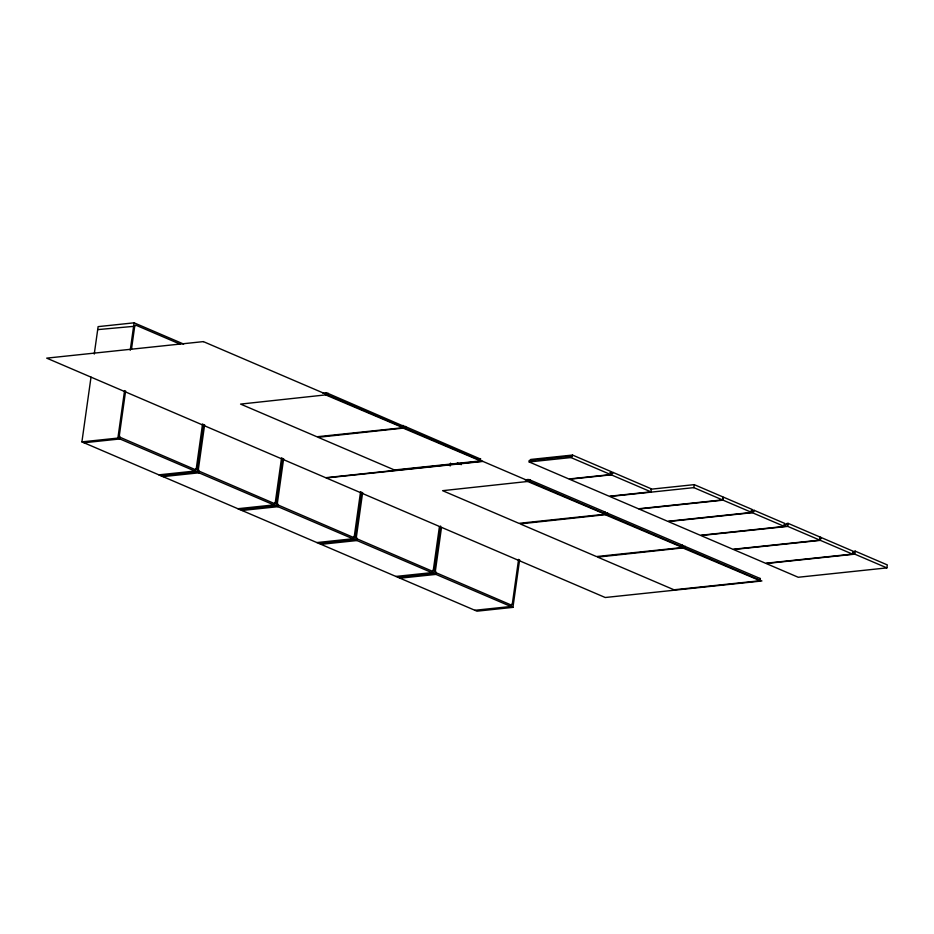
<?xml version="1.0" encoding="UTF-8"?>
<svg xmlns="http://www.w3.org/2000/svg" width="934" height="934" viewBox="0 0 934 934"><rect width="100%" height="100%" fill="white"/><g stroke="black" fill="none" stroke-linecap="round" stroke-linejoin="round"><path stroke-width="1.4" d="M125.611 390.961L119.342 435.524L119.785 437.182L195.194 469.604L196.292 468.506L202.561 423.931M204.616 424.818L198.358 469.393L198.802 471.04L274.199 503.461L275.308 502.364L281.566 457.788M283.632 458.676L277.363 503.251L277.807 504.897L353.204 537.319L354.313 536.221L360.571 491.658M362.637 492.533L356.368 537.108L356.811 538.755L432.22 571.176L433.318 570.079L439.377 526.951M441.443 527.838L435.384 570.966L435.828 572.624L511.225 605.045L512.322 603.948L518.592 559.373M119.342 435.524L119.961 438.957L83.978 442.763M198.358 469.393L198.965 472.814L162.983 476.62M277.363 503.251L277.97 506.683L241.999 510.478M356.368 537.108L356.986 540.541L321.004 544.335M435.384 570.966L435.991 574.398L400.009 578.193M519.608 559.875L512.941 607.369L476.959 611.175L81.912 441.875L91.018 377.114M94.252 354.079L98.117 326.631L134.099 322.825L183.636 344.062M512.941 607.369L117.894 438.081L124.572 390.587M130.235 350.285L134.099 322.825M131.472 349.269L134.706 326.258A1.564 1.039 84 0 1 135.944 325.207L180.075 344.121M203.577 424.445L196.911 471.939L160.928 475.733M282.593 458.302L275.915 505.796L239.933 509.59M325.639 394.895L403.079 427.714L316.906 436.762L240.575 404.095L325.639 394.895L325.908 392.957L327.028 393.004L402.998 425.916M327.822 395.222L328.103 393.272M361.598 492.16L354.92 539.654L318.938 543.448M402.717 427.317L402.986 425.367M403.161 428.122L480.601 460.929L394.428 469.977L318.085 437.31L403.161 428.122L403.43 426.173L404.55 426.219L480.648 459.108M405.344 428.437L405.613 426.499M440.603 526.017L433.925 573.511L397.954 577.317M450.13 466.008L450.538 463.136M480.228 460.532L480.508 458.594M572.507 455.056L611.093 471.588L610.673 474.577L568.911 478.99L529.169 461.956L529.38 460.462L571.141 456.061L572.297 456.551L572.507 455.056L530.734 459.458L530.524 460.952L534.843 460.497M527.675 481.477L605.139 514.237L518.942 523.344L442.599 490.677L527.675 481.477L527.943 479.539L529.064 479.586L605.372 512.182L604.893 512.509M529.858 481.804L530.127 479.854M610.673 474.577L570.931 457.555L571.141 456.061M604.742 513.898L605.022 511.949M605.185 514.704L682.626 547.511L596.464 556.559L520.121 523.892L605.185 514.704L605.466 512.754L606.586 512.801L682.894 545.409L682.415 545.736M612.809 472.324L651.395 488.867L650.975 491.856L611.245 474.822L611.455 473.328L612.599 473.818L612.809 472.324L609.925 472.627M607.38 515.019L607.649 513.081M682.264 547.114L682.532 545.176M682.707 547.919L760.148 580.738L673.986 589.786L597.643 557.119L682.707 547.919L682.987 545.981L684.108 546.028L760.416 578.625L759.926 578.952M684.902 548.246L685.171 546.297M694.242 484.641L722.904 496.923L722.484 499.912L693.822 487.63L694.242 484.641L650.776 489.229M723.056 500.157L723.476 497.168L752.139 509.45L751.718 512.439L667.682 521.312L639.019 509.03L723.056 500.157L751.718 512.439M754.053 510.279L784.77 523.437L784.35 526.426L752.29 512.684L752.5 511.19L753.843 511.774L754.053 510.279L751.158 510.583M759.786 580.341L760.054 578.391M788.168 523.39L820.239 537.132L819.819 540.121L787.747 526.379L788.168 523.39L787.012 523.507A1.564 1.086 -66.8 0 1 785.646 525.13M820.811 537.377L852.87 551.107L852.45 554.096L820.391 540.366L820.811 537.377L819.655 537.494A1.564 1.086 -66.8 0 1 819.55 537.891M855.24 551.165L887.3 564.907L886.88 567.895L854.82 554.154L855.24 551.165L854.085 551.293A1.564 1.086 -66.8 0 1 852.719 552.905L854.05 553.477M196.292 468.506L194.844 471.051L158.862 474.846M275.308 502.364L273.849 504.909L237.866 508.715M354.313 536.221L352.865 538.766L316.883 542.572M433.318 570.079L431.87 572.635L395.888 576.43M512.322 603.948L510.875 606.493L474.892 610.287M97.696 329.62L134.706 326.258M323.047 393.261L325.908 392.957M81.912 441.875L117.894 438.081M539.163 460.042L543.495 459.586M547.814 459.131L552.134 458.676M557.89 458.069L560.774 457.765M566.529 457.158L572.297 456.551M529.169 461.956L570.931 457.555M525.083 479.842L527.943 479.539M611.245 474.822L569.483 479.235L609.213 496.258L650.975 491.856M693.822 487.63L609.785 496.503L638.447 508.785L722.484 499.912M752.29 512.684L668.254 521.557L700.313 535.299L784.35 526.426M784.07 524.534L788.354 524.079A1.564 1.086 -66.8 0 1 788.261 524.476M787.747 526.379L700.885 535.544L732.945 549.285L819.819 540.121M820.391 540.366L733.517 549.531L765.576 563.272L852.45 554.096M854.82 554.154L766.149 563.517L798.208 577.259L886.88 567.895M787.012 523.507L788.354 524.079M529.38 460.462L530.524 460.952M457.321 462.937L461.338 464.653M820.986 538.066A1.564 1.086 -66.8 0 1 820.893 538.463M203.367 341.611L46.7 358.142L325.674 477.706L482.353 461.162L203.367 341.611M482.925 461.408L326.246 477.951L605.232 597.503L761.899 580.971L482.925 461.408"/></g></svg>
